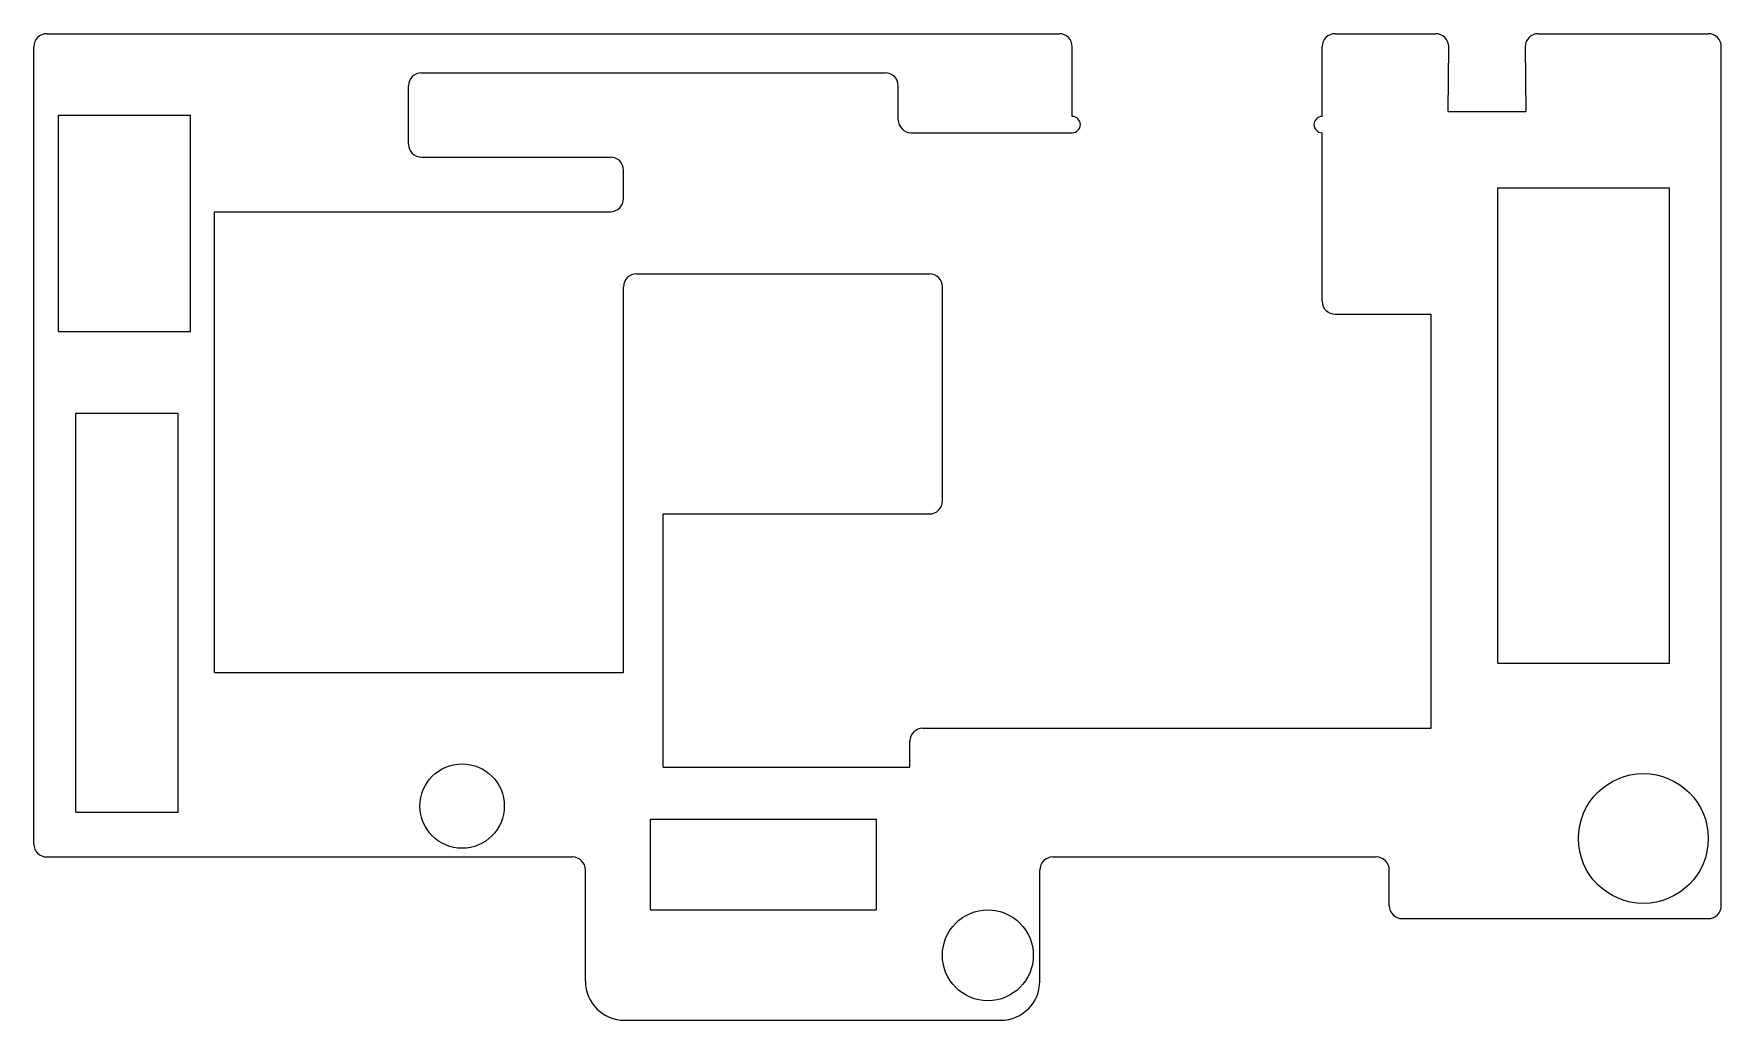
# Model space of a CAD drawing. Extents: x 77 to 337, y 74 to 226.
import ezdxf

# ---------------------------------------------------------------- set-up
doc = ezdxf.new("R2010")
doc.units = 0
doc.layers.add('KEEPOUTLAYER', color=6, linetype='CONTINUOUS')

msp = doc.modelspace()

# ---------------------------------------------------------------- linework, layer by layer
at = {"layer": 'KEEPOUTLAYER'}
for p, q in [((76.56, 101.04), (76.56, 223.89)), ((78.56, 225.89), (234.56, 225.89)), ((236.56, 213.14), (236.56, 223.89)), ((275.06, 213.14), (275.06, 223.89)), ((277.06, 225.89), (292.56, 225.89)), ((294.46, 213.89), (294.56, 223.89)), ((306.36, 223.89), (306.46, 213.89)), ((308.36, 225.89), (334.56, 225.89)), ((336.56, 91.54), (336.56, 223.89)), ((136.3, 219.87), (207.75, 219.87)), ((134.3, 208.87), (134.3, 217.87)), ((209.75, 212.64), (209.75, 217.87)), ((80.39, 180.01), (80.39, 213.35)), ((80.39, 213.35), (100.7, 213.35)), ((100.7, 180.01), (100.7, 213.35)), ((294.46, 213.89), (306.46, 213.89)), ((211.75, 210.64), (236.56, 210.64)), ((236.56, 210.64), (236.56, 210.64)), ((275.06, 189.39), (275.06, 210.64)), ((136.3, 206.87), (165.42, 206.87)), ((167.42, 200.47), (167.42, 204.87)), ((302.16, 202.16), (328.59, 202.16)), ((302.16, 128.89), (302.16, 202.16)), ((328.59, 128.89), (328.59, 202.16)), ((104.42, 127.47), (104.42, 198.47)), ((104.42, 198.47), (165.42, 198.47)), ((169.42, 188.89), (214.56, 188.89)), ((275.06, 184.69), (275.06, 189.39)), ((167.42, 127.47), (167.42, 186.89)), ((216.56, 153.89), (216.56, 186.89)), ((277.06, 182.69), (284.56, 182.69)), ((284.56, 182.69), (291.87, 182.69)), ((291.87, 118.89), (291.87, 182.69)), ((80.39, 180.01), (100.7, 180.01)), ((83.04, 167.43), (98.83, 167.43)), ((83.04, 105.97), (83.04, 167.43)), ((98.83, 105.97), (98.83, 167.43)), ((173.56, 151.89), (214.56, 151.89)), ((173.56, 112.89), (173.56, 151.89)), ((104.42, 127.47), (167.42, 127.47)), ((302.16, 128.89), (328.59, 128.89)), ((213.56, 118.89), (229.56, 118.89)), ((229.56, 118.89), (291.87, 118.89)), ((211.56, 112.89), (211.56, 116.89)), ((173.56, 112.89), (211.56, 112.89)), ((83.04, 105.97), (98.83, 105.97)), ((171.56, 104.89), (206.4, 104.89)), ((171.56, 90.89), (171.56, 104.89)), ((206.4, 90.89), (206.4, 104.89)), ((78.56, 99.04), (159.56, 99.04)), ((233.56, 99.04), (283.41, 99.04)), ((161.56, 79.89), (161.56, 97.04)), ((231.56, 79.89), (231.56, 97.04)), ((285.41, 91.54), (285.41, 97.04)), ((171.56, 90.89), (206.4, 90.89)), ((287.41, 89.54), (334.56, 89.54)), ((167.56, 73.89), (225.56, 73.89))]:
    msp.add_line(p, q, dxfattribs=at)
for centre, radius in [((142.56, 106.89), 6.5), ((324.56, 101.89), 10), ((223.56, 83.89), 7)]:
    msp.add_circle(centre, radius, dxfattribs=at)
for centre, radius, start, end in [((78.56, 223.89), 2, 90, 180), ((234.56, 223.89), 2, 0, 90), ((277.06, 223.89), 2, 90, 180), ((292.56, 223.89), 2, 0, 90), ((308.36, 223.89), 2, 90, 180), ((334.56, 223.89), 2, 0, 90), ((136.3, 217.87), 2, 90, 180), ((207.75, 217.87), 2, 0, 90), ((211.75, 212.64), 2, 180, 270), ((236.56, 211.89), 1.25, 270, 90), ((275.06, 211.89), 1.25, 90, 270), ((136.3, 208.87), 2, 180, 270), ((165.42, 204.87), 2, 0, 90), ((165.42, 200.47), 2, 270, 0), ((169.42, 186.89), 2, 90, 180), ((214.56, 186.89), 2, 0, 90), ((277.06, 184.69), 2, 180, 270), ((214.56, 153.89), 2, 270, 0), ((213.56, 116.89), 2, 90, 180), ((78.56, 101.04), 2, 180, 270), ((159.56, 97.04), 2, 0, 90), ((233.56, 97.04), 2, 90, 180), ((283.41, 97.04), 2, 0, 90), ((287.41, 91.54), 2, 180, 270), ((334.56, 91.54), 2, 270, 0), ((167.56, 79.89), 6, 180, 270), ((225.56, 79.89), 6, 270, 0)]:
    msp.add_arc(centre, radius, start, end, dxfattribs=at)

doc.saveas('drawing.dxf')
